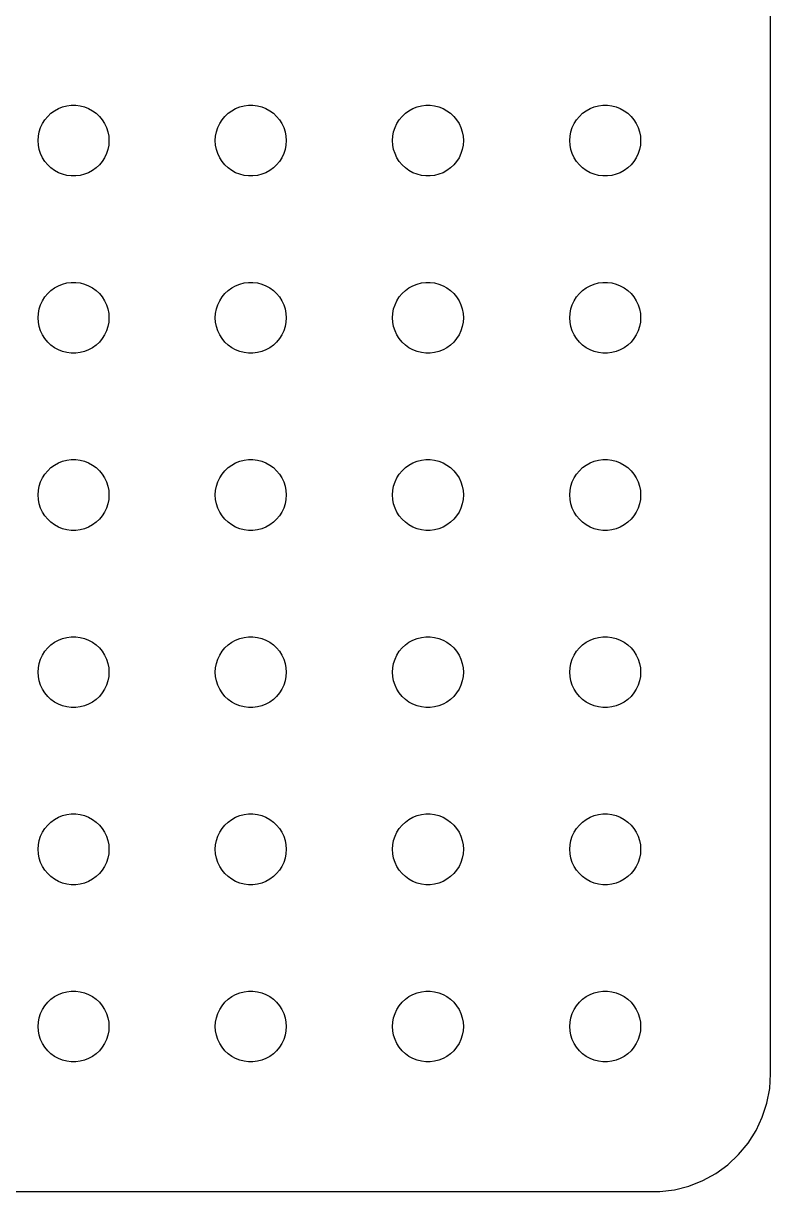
# Model space of a CAD drawing. Header units: metres. Extents: x -60 to 60, y -52 to 52.
# Drawn here: x 27.88 to 59.5, y -51.99 to -2.54 of the extents above; entities that cross this region are included whole.
import ezdxf

# ---------------------------------------------------------------- set-up
doc = ezdxf.new("R2010")
doc.units = ezdxf.units.M

msp = doc.modelspace()

# ---------------------------------------------------------------- linework, layer by layer
for p, q in [((59.5, -47), (59.5, 47)), ((28.9065, -6.47318), (29.0439, -6.34422)), ((29.0439, -6.34422), (29.1963, -6.23351)), ((29.1963, -6.23351), (29.3613, -6.14275)), ((29.3613, -6.14275), (29.5365, -6.07341)), ((29.5365, -6.07341), (29.7189, -6.02657)), ((29.7189, -6.02657), (29.9058, -6.00294)), ((29.9058, -6.00294), (30.0942, -6.00294)), ((30.0942, -6.00294), (30.2811, -6.02657)), ((30.2811, -6.02657), (30.4635, -6.07341)), ((30.4635, -6.07341), (30.6387, -6.14275)), ((30.6387, -6.14275), (30.8037, -6.23351)), ((30.8037, -6.23351), (30.9561, -6.34422)), ((30.9561, -6.34422), (31.0934, -6.47318)), ((36.4065, -6.47318), (36.5439, -6.34422)), ((36.5439, -6.34422), (36.6963, -6.23351)), ((36.6963, -6.23351), (36.8613, -6.14275)), ((36.8613, -6.14275), (37.0365, -6.07341)), ((37.0365, -6.07341), (37.2189, -6.02657)), ((37.2189, -6.02657), (37.4058, -6.00294)), ((37.4058, -6.00294), (37.5942, -6.00294)), ((37.5942, -6.00294), (37.7811, -6.02657)), ((37.7811, -6.02657), (37.9635, -6.07341)), ((37.9635, -6.07341), (38.1387, -6.14275)), ((38.1387, -6.14275), (38.3037, -6.23351)), ((38.3037, -6.23351), (38.4561, -6.34422)), ((38.4561, -6.34422), (38.5934, -6.47318)), ((43.9065, -6.47318), (44.0439, -6.34422)), ((44.0439, -6.34422), (44.1963, -6.23351)), ((44.1963, -6.23351), (44.3613, -6.14275)), ((44.3613, -6.14275), (44.5365, -6.07341)), ((44.5365, -6.07341), (44.7189, -6.02657)), ((44.7189, -6.02657), (44.9058, -6.00294)), ((44.9058, -6.00294), (45.0942, -6.00294)), ((45.0942, -6.00294), (45.2811, -6.02657)), ((45.2811, -6.02657), (45.4635, -6.07341)), ((45.4635, -6.07341), (45.6387, -6.14275)), ((45.6387, -6.14275), (45.8037, -6.23351)), ((45.8037, -6.23351), (45.9561, -6.34422)), ((45.9561, -6.34422), (46.0934, -6.47318)), ((51.4065, -6.47318), (51.5439, -6.34422)), ((51.5439, -6.34422), (51.6963, -6.23351)), ((51.6963, -6.23351), (51.8613, -6.14275)), ((51.8613, -6.14275), (52.0365, -6.07341)), ((52.0365, -6.07341), (52.2189, -6.02657)), ((52.2189, -6.02657), (52.4058, -6.00294)), ((52.4058, -6.00294), (52.5942, -6.00294)), ((52.5942, -6.00294), (52.7811, -6.02657)), ((52.7811, -6.02657), (52.9635, -6.07341)), ((52.9635, -6.07341), (53.1387, -6.14275)), ((53.1387, -6.14275), (53.3037, -6.23351)), ((53.3037, -6.23351), (53.4561, -6.34422)), ((53.4561, -6.34422), (53.5934, -6.47318)), ((28.6053, -6.9478), (28.6855, -6.77736)), ((28.6855, -6.77736), (28.7865, -6.61832)), ((28.7865, -6.61832), (28.9065, -6.47318)), ((31.0934, -6.47318), (31.2135, -6.61832)), ((31.2135, -6.61832), (31.3145, -6.77736)), ((31.3145, -6.77736), (31.3947, -6.9478)), ((36.1053, -6.9478), (36.1855, -6.77736)), ((36.1855, -6.77736), (36.2865, -6.61832)), ((36.2865, -6.61832), (36.4065, -6.47318)), ((38.5934, -6.47318), (38.7135, -6.61832)), ((38.7135, -6.61832), (38.8145, -6.77736)), ((38.8145, -6.77736), (38.8947, -6.9478)), ((43.6053, -6.9478), (43.6855, -6.77736)), ((43.6855, -6.77736), (43.7865, -6.61832)), ((43.7865, -6.61832), (43.9065, -6.47318)), ((46.0934, -6.47318), (46.2135, -6.61832)), ((46.2135, -6.61832), (46.3145, -6.77736)), ((46.3145, -6.77736), (46.3947, -6.9478)), ((51.1053, -6.9478), (51.1855, -6.77736)), ((51.1855, -6.77736), (51.2865, -6.61832)), ((51.2865, -6.61832), (51.4065, -6.47318)), ((53.5934, -6.47318), (53.7135, -6.61832)), ((53.7135, -6.61832), (53.8145, -6.77736)), ((53.8145, -6.77736), (53.8947, -6.9478)), ((28.5, -7.5), (28.5118, -7.312)), ((28.5118, -7.312), (28.5471, -7.12695)), ((28.5471, -7.12695), (28.6053, -6.9478)), ((31.3947, -6.9478), (31.4529, -7.12695)), ((31.4529, -7.12695), (31.4882, -7.312)), ((31.4882, -7.312), (31.5, -7.5)), ((36, -7.5), (36.0118, -7.312)), ((36.0118, -7.312), (36.0471, -7.12695)), ((36.0471, -7.12695), (36.1053, -6.9478)), ((38.8947, -6.9478), (38.9529, -7.12695)), ((38.9529, -7.12695), (38.9882, -7.312)), ((38.9882, -7.312), (39, -7.5)), ((43.5, -7.5), (43.5118, -7.312)), ((43.5118, -7.312), (43.5471, -7.12695)), ((43.5471, -7.12695), (43.6053, -6.9478)), ((46.3947, -6.9478), (46.4529, -7.12695)), ((46.4529, -7.12695), (46.4882, -7.312)), ((46.4882, -7.312), (46.5, -7.5)), ((51, -7.5), (51.0118, -7.312)), ((51.0118, -7.312), (51.0471, -7.12695)), ((51.0471, -7.12695), (51.1053, -6.9478)), ((53.8947, -6.9478), (53.9529, -7.12695)), ((53.9529, -7.12695), (53.9882, -7.312)), ((53.9882, -7.312), (54, -7.5)), ((28.5118, -7.68799), (28.5, -7.5)), ((28.5471, -7.87303), (28.5118, -7.68799)), ((28.6053, -8.05219), (28.5471, -7.87303)), ((31.4529, -7.87303), (31.3947, -8.05219)), ((31.4882, -7.68799), (31.4529, -7.87303)), ((31.5, -7.5), (31.4882, -7.68799)), ((36.0118, -7.68799), (36, -7.5)), ((36.0471, -7.87303), (36.0118, -7.68799)), ((36.1053, -8.05219), (36.0471, -7.87303)), ((38.9529, -7.87303), (38.8947, -8.05219)), ((38.9882, -7.68799), (38.9529, -7.87303)), ((39, -7.5), (38.9882, -7.68799)), ((43.5118, -7.68799), (43.5, -7.5)), ((43.5471, -7.87303), (43.5118, -7.68799)), ((43.6053, -8.05219), (43.5471, -7.87303)), ((46.4529, -7.87303), (46.3947, -8.05219)), ((46.4882, -7.68799), (46.4529, -7.87303)), ((46.5, -7.5), (46.4882, -7.68799)), ((51.0118, -7.68799), (51, -7.5)), ((51.0471, -7.87303), (51.0118, -7.68799)), ((51.1053, -8.05219), (51.0471, -7.87303)), ((53.9529, -7.87303), (53.8947, -8.05219)), ((53.9882, -7.68799), (53.9529, -7.87303)), ((54, -7.5), (53.9882, -7.68799)), ((28.6855, -8.22263), (28.6053, -8.05219)), ((28.7865, -8.38167), (28.6855, -8.22263)), ((28.9065, -8.52681), (28.7865, -8.38167)), ((31.2135, -8.38167), (31.0934, -8.52681)), ((31.3145, -8.22263), (31.2135, -8.38167)), ((31.3947, -8.05219), (31.3145, -8.22263)), ((36.1855, -8.22263), (36.1053, -8.05219)), ((36.2865, -8.38167), (36.1855, -8.22263)), ((36.4065, -8.52681), (36.2865, -8.38167)), ((38.7135, -8.38167), (38.5934, -8.52681)), ((38.8145, -8.22263), (38.7135, -8.38167)), ((38.8947, -8.05219), (38.8145, -8.22263)), ((43.6855, -8.22263), (43.6053, -8.05219)), ((43.7865, -8.38167), (43.6855, -8.22263)), ((43.9065, -8.52681), (43.7865, -8.38167)), ((46.2135, -8.38167), (46.0934, -8.52681)), ((46.3145, -8.22263), (46.2135, -8.38167)), ((46.3947, -8.05219), (46.3145, -8.22263)), ((51.1855, -8.22263), (51.1053, -8.05219)), ((51.2865, -8.38167), (51.1855, -8.22263)), ((51.4065, -8.52681), (51.2865, -8.38167)), ((53.7135, -8.38167), (53.5934, -8.52681)), ((53.8145, -8.22263), (53.7135, -8.38167)), ((53.8947, -8.05219), (53.8145, -8.22263)), ((29.0439, -8.65576), (28.9065, -8.52681)), ((29.1963, -8.76648), (29.0439, -8.65576)), ((29.3613, -8.85724), (29.1963, -8.76648)), ((29.5365, -8.92657), (29.3613, -8.85724)), ((30.6387, -8.85724), (30.4635, -8.92657)), ((30.8037, -8.76648), (30.6387, -8.85724)), ((30.9561, -8.65576), (30.8037, -8.76648)), ((31.0934, -8.52681), (30.9561, -8.65576)), ((36.5439, -8.65576), (36.4065, -8.52681)), ((36.6963, -8.76648), (36.5439, -8.65576)), ((36.8613, -8.85724), (36.6963, -8.76648)), ((37.0365, -8.92657), (36.8613, -8.85724)), ((38.1387, -8.85724), (37.9635, -8.92657)), ((38.3037, -8.76648), (38.1387, -8.85724)), ((38.4561, -8.65576), (38.3037, -8.76648)), ((38.5934, -8.52681), (38.4561, -8.65576)), ((44.0439, -8.65576), (43.9065, -8.52681)), ((44.1963, -8.76648), (44.0439, -8.65576)), ((44.3613, -8.85724), (44.1963, -8.76648)), ((44.5365, -8.92657), (44.3613, -8.85724)), ((45.6387, -8.85724), (45.4635, -8.92657)), ((45.8037, -8.76648), (45.6387, -8.85724)), ((45.9561, -8.65576), (45.8037, -8.76648)), ((46.0934, -8.52681), (45.9561, -8.65576)), ((51.5439, -8.65576), (51.4065, -8.52681)), ((51.6963, -8.76648), (51.5439, -8.65576)), ((51.8613, -8.85724), (51.6963, -8.76648)), ((52.0365, -8.92657), (51.8613, -8.85724)), ((53.1387, -8.85724), (52.9635, -8.92657)), ((53.3037, -8.76648), (53.1387, -8.85724)), ((53.4561, -8.65576), (53.3037, -8.76648)), ((53.5934, -8.52681), (53.4561, -8.65576)), ((29.7189, -8.97342), (29.5365, -8.92657)), ((29.9058, -8.99704), (29.7189, -8.97342)), ((30.0942, -8.99704), (29.9058, -8.99704)), ((30.2811, -8.97342), (30.0942, -8.99704)), ((30.4635, -8.92657), (30.2811, -8.97342)), ((37.2189, -8.97342), (37.0365, -8.92657)), ((37.4058, -8.99704), (37.2189, -8.97342)), ((37.5942, -8.99704), (37.4058, -8.99704)), ((37.7811, -8.97342), (37.5942, -8.99704)), ((37.9635, -8.92657), (37.7811, -8.97342)), ((44.7189, -8.97342), (44.5365, -8.92657)), ((44.9058, -8.99704), (44.7189, -8.97342)), ((45.0942, -8.99704), (44.9058, -8.99704)), ((45.2811, -8.97342), (45.0942, -8.99704)), ((45.4635, -8.92657), (45.2811, -8.97342)), ((52.2189, -8.97342), (52.0365, -8.92657)), ((52.4058, -8.99704), (52.2189, -8.97342)), ((52.5942, -8.99704), (52.4058, -8.99704)), ((52.7811, -8.97342), (52.5942, -8.99704)), ((52.9635, -8.92657), (52.7811, -8.97342)), ((28.9065, -13.9732), (29.0439, -13.8442)), ((29.0439, -13.8442), (29.1963, -13.7335)), ((29.1963, -13.7335), (29.3613, -13.6427)), ((29.3613, -13.6427), (29.5365, -13.5734)), ((29.5365, -13.5734), (29.7189, -13.5266)), ((29.7189, -13.5266), (29.9058, -13.5029)), ((29.9058, -13.5029), (30.0942, -13.5029)), ((30.0942, -13.5029), (30.2811, -13.5266)), ((30.2811, -13.5266), (30.4635, -13.5734)), ((30.4635, -13.5734), (30.6387, -13.6427)), ((30.6387, -13.6427), (30.8037, -13.7335)), ((30.8037, -13.7335), (30.9561, -13.8442)), ((30.9561, -13.8442), (31.0934, -13.9732)), ((36.4065, -13.9732), (36.5439, -13.8442)), ((36.5439, -13.8442), (36.6963, -13.7335)), ((36.6963, -13.7335), (36.8613, -13.6427)), ((36.8613, -13.6427), (37.0365, -13.5734)), ((37.0365, -13.5734), (37.2189, -13.5266)), ((37.2189, -13.5266), (37.4058, -13.5029)), ((37.4058, -13.5029), (37.5942, -13.5029)), ((37.5942, -13.5029), (37.7811, -13.5266)), ((37.7811, -13.5266), (37.9635, -13.5734)), ((37.9635, -13.5734), (38.1387, -13.6427)), ((38.1387, -13.6427), (38.3037, -13.7335)), ((38.3037, -13.7335), (38.4561, -13.8442)), ((38.4561, -13.8442), (38.5934, -13.9732)), ((43.9065, -13.9732), (44.0439, -13.8442)), ((44.0439, -13.8442), (44.1963, -13.7335)), ((44.1963, -13.7335), (44.3613, -13.6427)), ((44.3613, -13.6427), (44.5365, -13.5734)), ((44.5365, -13.5734), (44.7189, -13.5266)), ((44.7189, -13.5266), (44.9058, -13.5029)), ((44.9058, -13.5029), (45.0942, -13.5029)), ((45.0942, -13.5029), (45.2811, -13.5266)), ((45.2811, -13.5266), (45.4635, -13.5734)), ((45.4635, -13.5734), (45.6387, -13.6427)), ((45.6387, -13.6427), (45.8037, -13.7335)), ((45.8037, -13.7335), (45.9561, -13.8442)), ((45.9561, -13.8442), (46.0934, -13.9732)), ((51.4065, -13.9732), (51.5439, -13.8442)), ((51.5439, -13.8442), (51.6963, -13.7335)), ((51.6963, -13.7335), (51.8613, -13.6427)), ((51.8613, -13.6427), (52.0365, -13.5734)), ((52.0365, -13.5734), (52.2189, -13.5266)), ((52.2189, -13.5266), (52.4058, -13.5029)), ((52.4058, -13.5029), (52.5942, -13.5029)), ((52.5942, -13.5029), (52.7811, -13.5266)), ((52.7811, -13.5266), (52.9635, -13.5734)), ((52.9635, -13.5734), (53.1387, -13.6427)), ((53.1387, -13.6427), (53.3037, -13.7335)), ((53.3037, -13.7335), (53.4561, -13.8442)), ((53.4561, -13.8442), (53.5934, -13.9732)), ((28.6053, -14.4478), (28.6855, -14.2774)), ((28.6855, -14.2774), (28.7865, -14.1183)), ((28.7865, -14.1183), (28.9065, -13.9732)), ((31.0934, -13.9732), (31.2135, -14.1183)), ((31.2135, -14.1183), (31.3145, -14.2774)), ((31.3145, -14.2774), (31.3947, -14.4478)), ((36.1053, -14.4478), (36.1855, -14.2774)), ((36.1855, -14.2774), (36.2865, -14.1183)), ((36.2865, -14.1183), (36.4065, -13.9732)), ((38.5934, -13.9732), (38.7135, -14.1183)), ((38.7135, -14.1183), (38.8145, -14.2774)), ((38.8145, -14.2774), (38.8947, -14.4478)), ((43.6053, -14.4478), (43.6855, -14.2774)), ((43.6855, -14.2774), (43.7865, -14.1183)), ((43.7865, -14.1183), (43.9065, -13.9732)), ((46.0934, -13.9732), (46.2135, -14.1183)), ((46.2135, -14.1183), (46.3145, -14.2774)), ((46.3145, -14.2774), (46.3947, -14.4478)), ((51.1053, -14.4478), (51.1855, -14.2774)), ((51.1855, -14.2774), (51.2865, -14.1183)), ((51.2865, -14.1183), (51.4065, -13.9732)), ((53.5934, -13.9732), (53.7135, -14.1183)), ((53.7135, -14.1183), (53.8145, -14.2774)), ((53.8145, -14.2774), (53.8947, -14.4478)), ((28.5, -15), (28.5118, -14.812)), ((28.5118, -14.812), (28.5471, -14.627)), ((28.5471, -14.627), (28.6053, -14.4478)), ((31.3947, -14.4478), (31.4529, -14.627)), ((31.4529, -14.627), (31.4882, -14.812)), ((31.4882, -14.812), (31.5, -15)), ((36, -15), (36.0118, -14.812)), ((36.0118, -14.812), (36.0471, -14.627)), ((36.0471, -14.627), (36.1053, -14.4478)), ((38.8947, -14.4478), (38.9529, -14.627)), ((38.9529, -14.627), (38.9882, -14.812)), ((38.9882, -14.812), (39, -15)), ((43.5, -15), (43.5118, -14.812)), ((43.5118, -14.812), (43.5471, -14.627)), ((43.5471, -14.627), (43.6053, -14.4478)), ((46.3947, -14.4478), (46.4529, -14.627)), ((46.4529, -14.627), (46.4882, -14.812)), ((46.4882, -14.812), (46.5, -15)), ((51, -15), (51.0118, -14.812)), ((51.0118, -14.812), (51.0471, -14.627)), ((51.0471, -14.627), (51.1053, -14.4478)), ((53.8947, -14.4478), (53.9529, -14.627)), ((53.9529, -14.627), (53.9882, -14.812)), ((53.9882, -14.812), (54, -15)), ((28.5118, -15.188), (28.5, -15)), ((28.5471, -15.373), (28.5118, -15.188)), ((31.4882, -15.188), (31.4529, -15.373)), ((31.5, -15), (31.4882, -15.188)), ((36.0118, -15.188), (36, -15)), ((36.0471, -15.373), (36.0118, -15.188)), ((38.9882, -15.188), (38.9529, -15.373)), ((39, -15), (38.9882, -15.188)), ((43.5118, -15.188), (43.5, -15)), ((43.5471, -15.373), (43.5118, -15.188)), ((46.4882, -15.188), (46.4529, -15.373)), ((46.5, -15), (46.4882, -15.188)), ((51.0118, -15.188), (51, -15)), ((51.0471, -15.373), (51.0118, -15.188)), ((53.9882, -15.188), (53.9529, -15.373)), ((54, -15), (53.9882, -15.188)), ((28.6053, -15.5522), (28.5471, -15.373)), ((28.6855, -15.7226), (28.6053, -15.5522)), ((28.7865, -15.8817), (28.6855, -15.7226)), ((31.3145, -15.7226), (31.2135, -15.8817)), ((31.3947, -15.5522), (31.3145, -15.7226)), ((31.4529, -15.373), (31.3947, -15.5522)), ((36.1053, -15.5522), (36.0471, -15.373)), ((36.1855, -15.7226), (36.1053, -15.5522)), ((36.2865, -15.8817), (36.1855, -15.7226)), ((38.8145, -15.7226), (38.7135, -15.8817)), ((38.8947, -15.5522), (38.8145, -15.7226)), ((38.9529, -15.373), (38.8947, -15.5522)), ((43.6053, -15.5522), (43.5471, -15.373)), ((43.6855, -15.7226), (43.6053, -15.5522)), ((43.7865, -15.8817), (43.6855, -15.7226)), ((46.3145, -15.7226), (46.2135, -15.8817)), ((46.3947, -15.5522), (46.3145, -15.7226)), ((46.4529, -15.373), (46.3947, -15.5522)), ((51.1053, -15.5522), (51.0471, -15.373)), ((51.1855, -15.7226), (51.1053, -15.5522)), ((51.2865, -15.8817), (51.1855, -15.7226)), ((53.8145, -15.7226), (53.7135, -15.8817)), ((53.8947, -15.5522), (53.8145, -15.7226)), ((53.9529, -15.373), (53.8947, -15.5522)), ((28.9065, -16.0268), (28.7865, -15.8817)), ((29.0439, -16.1558), (28.9065, -16.0268)), ((29.1963, -16.2665), (29.0439, -16.1558)), ((29.3613, -16.3572), (29.1963, -16.2665)), ((30.8037, -16.2665), (30.6387, -16.3572)), ((30.9561, -16.1558), (30.8037, -16.2665)), ((31.0934, -16.0268), (30.9561, -16.1558)), ((31.2135, -15.8817), (31.0934, -16.0268)), ((36.4065, -16.0268), (36.2865, -15.8817)), ((36.5439, -16.1558), (36.4065, -16.0268)), ((36.6963, -16.2665), (36.5439, -16.1558)), ((36.8613, -16.3572), (36.6963, -16.2665)), ((38.3037, -16.2665), (38.1387, -16.3572)), ((38.4561, -16.1558), (38.3037, -16.2665)), ((38.5934, -16.0268), (38.4561, -16.1558)), ((38.7135, -15.8817), (38.5934, -16.0268)), ((43.9065, -16.0268), (43.7865, -15.8817)), ((44.0439, -16.1558), (43.9065, -16.0268)), ((44.1963, -16.2665), (44.0439, -16.1558)), ((44.3613, -16.3572), (44.1963, -16.2665)), ((45.8037, -16.2665), (45.6387, -16.3572)), ((45.9561, -16.1558), (45.8037, -16.2665)), ((46.0934, -16.0268), (45.9561, -16.1558)), ((46.2135, -15.8817), (46.0934, -16.0268)), ((51.4065, -16.0268), (51.2865, -15.8817)), ((51.5439, -16.1558), (51.4065, -16.0268)), ((51.6963, -16.2665), (51.5439, -16.1558)), ((51.8613, -16.3572), (51.6963, -16.2665)), ((53.3037, -16.2665), (53.1387, -16.3572)), ((53.4561, -16.1558), (53.3037, -16.2665)), ((53.5934, -16.0268), (53.4561, -16.1558)), ((53.7135, -15.8817), (53.5934, -16.0268)), ((29.5365, -16.4266), (29.3613, -16.3572)), ((29.7189, -16.4734), (29.5365, -16.4266)), ((29.9058, -16.497), (29.7189, -16.4734)), ((30.0942, -16.497), (29.9058, -16.497)), ((30.2811, -16.4734), (30.0942, -16.497)), ((30.4635, -16.4266), (30.2811, -16.4734)), ((30.6387, -16.3572), (30.4635, -16.4266)), ((37.0365, -16.4266), (36.8613, -16.3572)), ((37.2189, -16.4734), (37.0365, -16.4266)), ((37.4058, -16.497), (37.2189, -16.4734)), ((37.5942, -16.497), (37.4058, -16.497)), ((37.7811, -16.4734), (37.5942, -16.497)), ((37.9635, -16.4266), (37.7811, -16.4734)), ((38.1387, -16.3572), (37.9635, -16.4266)), ((44.5365, -16.4266), (44.3613, -16.3572)), ((44.7189, -16.4734), (44.5365, -16.4266)), ((44.9058, -16.497), (44.7189, -16.4734)), ((45.0942, -16.497), (44.9058, -16.497)), ((45.2811, -16.4734), (45.0942, -16.497)), ((45.4635, -16.4266), (45.2811, -16.4734)), ((45.6387, -16.3572), (45.4635, -16.4266)), ((52.0365, -16.4266), (51.8613, -16.3572)), ((52.2189, -16.4734), (52.0365, -16.4266)), ((52.4058, -16.497), (52.2189, -16.4734)), ((52.5942, -16.497), (52.4058, -16.497)), ((52.7811, -16.4734), (52.5942, -16.497)), ((52.9635, -16.4266), (52.7811, -16.4734)), ((53.1387, -16.3572), (52.9635, -16.4266)), ((29.0439, -21.3442), (29.1963, -21.2335)), ((29.1963, -21.2335), (29.3613, -21.1427)), ((29.3613, -21.1427), (29.5365, -21.0734)), ((29.5365, -21.0734), (29.7189, -21.0266)), ((29.7189, -21.0266), (29.9058, -21.003)), ((29.9058, -21.003), (30.0942, -21.003)), ((30.0942, -21.003), (30.2811, -21.0266)), ((30.2811, -21.0266), (30.4635, -21.0734)), ((30.4635, -21.0734), (30.6387, -21.1427)), ((30.6387, -21.1427), (30.8037, -21.2335)), ((30.8037, -21.2335), (30.9561, -21.3442)), ((36.5439, -21.3442), (36.6963, -21.2335)), ((36.6963, -21.2335), (36.8613, -21.1427)), ((36.8613, -21.1427), (37.0365, -21.0734)), ((37.0365, -21.0734), (37.2189, -21.0266)), ((37.2189, -21.0266), (37.4058, -21.003)), ((37.4058, -21.003), (37.5942, -21.003)), ((37.5942, -21.003), (37.7811, -21.0266)), ((37.7811, -21.0266), (37.9635, -21.0734)), ((37.9635, -21.0734), (38.1387, -21.1427)), ((38.1387, -21.1427), (38.3037, -21.2335)), ((38.3037, -21.2335), (38.4561, -21.3442)), ((44.0439, -21.3442), (44.1963, -21.2335)), ((44.1963, -21.2335), (44.3613, -21.1427)), ((44.3613, -21.1427), (44.5365, -21.0734)), ((44.5365, -21.0734), (44.7189, -21.0266)), ((44.7189, -21.0266), (44.9058, -21.003)), ((44.9058, -21.003), (45.0942, -21.003)), ((45.0942, -21.003), (45.2811, -21.0266)), ((45.2811, -21.0266), (45.4635, -21.0734)), ((45.4635, -21.0734), (45.6387, -21.1427)), ((45.6387, -21.1427), (45.8037, -21.2335)), ((45.8037, -21.2335), (45.9561, -21.3442)), ((51.5439, -21.3442), (51.6963, -21.2335)), ((51.6963, -21.2335), (51.8613, -21.1427)), ((51.8613, -21.1427), (52.0365, -21.0734)), ((52.0365, -21.0734), (52.2189, -21.0266)), ((52.2189, -21.0266), (52.4058, -21.003)), ((52.4058, -21.003), (52.5942, -21.003)), ((52.5942, -21.003), (52.7811, -21.0266)), ((52.7811, -21.0266), (52.9635, -21.0734)), ((52.9635, -21.0734), (53.1387, -21.1427)), ((53.1387, -21.1427), (53.3037, -21.2335)), ((53.3037, -21.2335), (53.4561, -21.3442)), ((28.6855, -21.7774), (28.7865, -21.6183)), ((28.7865, -21.6183), (28.9065, -21.4732)), ((28.9065, -21.4732), (29.0439, -21.3442)), ((30.9561, -21.3442), (31.0934, -21.4732)), ((31.0934, -21.4732), (31.2135, -21.6183)), ((31.2135, -21.6183), (31.3145, -21.7774)), ((36.1855, -21.7774), (36.2865, -21.6183)), ((36.2865, -21.6183), (36.4065, -21.4732)), ((36.4065, -21.4732), (36.5439, -21.3442)), ((38.4561, -21.3442), (38.5934, -21.4732)), ((38.5934, -21.4732), (38.7135, -21.6183)), ((38.7135, -21.6183), (38.8145, -21.7774)), ((43.6855, -21.7774), (43.7865, -21.6183)), ((43.7865, -21.6183), (43.9065, -21.4732)), ((43.9065, -21.4732), (44.0439, -21.3442)), ((45.9561, -21.3442), (46.0934, -21.4732)), ((46.0934, -21.4732), (46.2135, -21.6183)), ((46.2135, -21.6183), (46.3145, -21.7774)), ((51.1855, -21.7774), (51.2865, -21.6183)), ((51.2865, -21.6183), (51.4065, -21.4732)), ((51.4065, -21.4732), (51.5439, -21.3442)), ((53.4561, -21.3442), (53.5934, -21.4732)), ((53.5934, -21.4732), (53.7135, -21.6183)), ((53.7135, -21.6183), (53.8145, -21.7774)), ((28.5118, -22.312), (28.5471, -22.127)), ((28.5471, -22.127), (28.6053, -21.9478)), ((28.6053, -21.9478), (28.6855, -21.7774)), ((31.3145, -21.7774), (31.3947, -21.9478)), ((31.3947, -21.9478), (31.4529, -22.127)), ((31.4529, -22.127), (31.4882, -22.312)), ((36.0118, -22.312), (36.0471, -22.127)), ((36.0471, -22.127), (36.1053, -21.9478)), ((36.1053, -21.9478), (36.1855, -21.7774)), ((38.8145, -21.7774), (38.8947, -21.9478)), ((38.8947, -21.9478), (38.9529, -22.127)), ((38.9529, -22.127), (38.9882, -22.312)), ((43.5118, -22.312), (43.5471, -22.127)), ((43.5471, -22.127), (43.6053, -21.9478)), ((43.6053, -21.9478), (43.6855, -21.7774)), ((46.3145, -21.7774), (46.3947, -21.9478)), ((46.3947, -21.9478), (46.4529, -22.127)), ((46.4529, -22.127), (46.4882, -22.312)), ((51.0118, -22.312), (51.0471, -22.127)), ((51.0471, -22.127), (51.1053, -21.9478)), ((51.1053, -21.9478), (51.1855, -21.7774)), ((53.8145, -21.7774), (53.8947, -21.9478)), ((53.8947, -21.9478), (53.9529, -22.127)), ((53.9529, -22.127), (53.9882, -22.312)), ((28.5, -22.5), (28.5118, -22.312)), ((28.5118, -22.688), (28.5, -22.5)), ((28.5471, -22.873), (28.5118, -22.688)), ((31.4882, -22.688), (31.4529, -22.873)), ((31.4882, -22.312), (31.5, -22.5)), ((31.5, -22.5), (31.4882, -22.688)), ((36, -22.5), (36.0118, -22.312)), ((36.0118, -22.688), (36, -22.5)), ((36.0471, -22.873), (36.0118, -22.688)), ((38.9882, -22.688), (38.9529, -22.873)), ((38.9882, -22.312), (39, -22.5)), ((39, -22.5), (38.9882, -22.688)), ((43.5, -22.5), (43.5118, -22.312)), ((43.5118, -22.688), (43.5, -22.5)), ((43.5471, -22.873), (43.5118, -22.688)), ((46.4882, -22.688), (46.4529, -22.873)), ((46.4882, -22.312), (46.5, -22.5)), ((46.5, -22.5), (46.4882, -22.688)), ((51, -22.5), (51.0118, -22.312)), ((51.0118, -22.688), (51, -22.5)), ((51.0471, -22.873), (51.0118, -22.688)), ((53.9882, -22.688), (53.9529, -22.873)), ((53.9882, -22.312), (54, -22.5)), ((54, -22.5), (53.9882, -22.688)), ((28.6053, -23.0522), (28.5471, -22.873)), ((28.6855, -23.2226), (28.6053, -23.0522)), ((28.7865, -23.3817), (28.6855, -23.2226)), ((31.3145, -23.2226), (31.2135, -23.3817)), ((31.3947, -23.0522), (31.3145, -23.2226)), ((31.4529, -22.873), (31.3947, -23.0522)), ((36.1053, -23.0522), (36.0471, -22.873)), ((36.1855, -23.2226), (36.1053, -23.0522)), ((36.2865, -23.3817), (36.1855, -23.2226)), ((38.8145, -23.2226), (38.7135, -23.3817)), ((38.8947, -23.0522), (38.8145, -23.2226)), ((38.9529, -22.873), (38.8947, -23.0522)), ((43.6053, -23.0522), (43.5471, -22.873)), ((43.6855, -23.2226), (43.6053, -23.0522)), ((43.7865, -23.3817), (43.6855, -23.2226)), ((46.3145, -23.2226), (46.2135, -23.3817)), ((46.3947, -23.0522), (46.3145, -23.2226)), ((46.4529, -22.873), (46.3947, -23.0522)), ((51.1053, -23.0522), (51.0471, -22.873)), ((51.1855, -23.2226), (51.1053, -23.0522)), ((51.2865, -23.3817), (51.1855, -23.2226)), ((53.8145, -23.2226), (53.7135, -23.3817)), ((53.8947, -23.0522), (53.8145, -23.2226)), ((53.9529, -22.873), (53.8947, -23.0522)), ((28.9065, -23.5268), (28.7865, -23.3817)), ((29.0439, -23.6558), (28.9065, -23.5268)), ((29.1963, -23.7665), (29.0439, -23.6558)), ((30.9561, -23.6558), (30.8037, -23.7665)), ((31.0934, -23.5268), (30.9561, -23.6558)), ((31.2135, -23.3817), (31.0934, -23.5268)), ((36.4065, -23.5268), (36.2865, -23.3817)), ((36.5439, -23.6558), (36.4065, -23.5268)), ((36.6963, -23.7665), (36.5439, -23.6558)), ((38.4561, -23.6558), (38.3037, -23.7665)), ((38.5934, -23.5268), (38.4561, -23.6558)), ((38.7135, -23.3817), (38.5934, -23.5268)), ((43.9065, -23.5268), (43.7865, -23.3817)), ((44.0439, -23.6558), (43.9065, -23.5268)), ((44.1963, -23.7665), (44.0439, -23.6558)), ((45.9561, -23.6558), (45.8037, -23.7665)), ((46.0934, -23.5268), (45.9561, -23.6558)), ((46.2135, -23.3817), (46.0934, -23.5268)), ((51.4065, -23.5268), (51.2865, -23.3817)), ((51.5439, -23.6558), (51.4065, -23.5268)), ((51.6963, -23.7665), (51.5439, -23.6558)), ((53.4561, -23.6558), (53.3037, -23.7665)), ((53.5934, -23.5268), (53.4561, -23.6558)), ((53.7135, -23.3817), (53.5934, -23.5268)), ((29.3613, -23.8572), (29.1963, -23.7665)), ((29.5365, -23.9266), (29.3613, -23.8572)), ((29.7189, -23.9734), (29.5365, -23.9266)), ((29.9058, -23.997), (29.7189, -23.9734)), ((30.0942, -23.997), (29.9058, -23.997)), ((30.2811, -23.9734), (30.0942, -23.997)), ((30.4635, -23.9266), (30.2811, -23.9734)), ((30.6387, -23.8572), (30.4635, -23.9266)), ((30.8037, -23.7665), (30.6387, -23.8572)), ((36.8613, -23.8572), (36.6963, -23.7665)), ((37.0365, -23.9266), (36.8613, -23.8572)), ((37.2189, -23.9734), (37.0365, -23.9266)), ((37.4058, -23.997), (37.2189, -23.9734)), ((37.5942, -23.997), (37.4058, -23.997)), ((37.7811, -23.9734), (37.5942, -23.997)), ((37.9635, -23.9266), (37.7811, -23.9734)), ((38.1387, -23.8572), (37.9635, -23.9266)), ((38.3037, -23.7665), (38.1387, -23.8572)), ((44.3613, -23.8572), (44.1963, -23.7665)), ((44.5365, -23.9266), (44.3613, -23.8572)), ((44.7189, -23.9734), (44.5365, -23.9266)), ((44.9058, -23.997), (44.7189, -23.9734)), ((45.0942, -23.997), (44.9058, -23.997)), ((45.2811, -23.9734), (45.0942, -23.997)), ((45.4635, -23.9266), (45.2811, -23.9734)), ((45.6387, -23.8572), (45.4635, -23.9266)), ((45.8037, -23.7665), (45.6387, -23.8572)), ((51.8613, -23.8572), (51.6963, -23.7665)), ((52.0365, -23.9266), (51.8613, -23.8572)), ((52.2189, -23.9734), (52.0365, -23.9266)), ((52.4058, -23.997), (52.2189, -23.9734)), ((52.5942, -23.997), (52.4058, -23.997)), ((52.7811, -23.9734), (52.5942, -23.997)), ((52.9635, -23.9266), (52.7811, -23.9734)), ((53.1387, -23.8572), (52.9635, -23.9266)), ((53.3037, -23.7665), (53.1387, -23.8572)), ((29.1963, -28.7335), (29.3613, -28.6427)), ((29.3613, -28.6427), (29.5365, -28.5734)), ((29.5365, -28.5734), (29.7189, -28.5266)), ((29.7189, -28.5266), (29.9058, -28.503)), ((29.9058, -28.503), (30.0942, -28.503)), ((30.0942, -28.503), (30.2811, -28.5266)), ((30.2811, -28.5266), (30.4635, -28.5734)), ((30.4635, -28.5734), (30.6387, -28.6427)), ((30.6387, -28.6427), (30.8037, -28.7335)), ((36.6963, -28.7335), (36.8613, -28.6427)), ((36.8613, -28.6427), (37.0365, -28.5734)), ((37.0365, -28.5734), (37.2189, -28.5266)), ((37.2189, -28.5266), (37.4058, -28.503)), ((37.4058, -28.503), (37.5942, -28.503)), ((37.5942, -28.503), (37.7811, -28.5266)), ((37.7811, -28.5266), (37.9635, -28.5734)), ((37.9635, -28.5734), (38.1387, -28.6427)), ((38.1387, -28.6427), (38.3037, -28.7335)), ((44.1963, -28.7335), (44.3613, -28.6427)), ((44.3613, -28.6427), (44.5365, -28.5734)), ((44.5365, -28.5734), (44.7189, -28.5266)), ((44.7189, -28.5266), (44.9058, -28.503)), ((44.9058, -28.503), (45.0942, -28.503)), ((45.0942, -28.503), (45.2811, -28.5266)), ((45.2811, -28.5266), (45.4635, -28.5734)), ((45.4635, -28.5734), (45.6387, -28.6427)), ((45.6387, -28.6427), (45.8037, -28.7335)), ((51.6963, -28.7335), (51.8613, -28.6427)), ((51.8613, -28.6427), (52.0365, -28.5734)), ((52.0365, -28.5734), (52.2189, -28.5266)), ((52.2189, -28.5266), (52.4058, -28.503)), ((52.4058, -28.503), (52.5942, -28.503)), ((52.5942, -28.503), (52.7811, -28.5266)), ((52.7811, -28.5266), (52.9635, -28.5734)), ((52.9635, -28.5734), (53.1387, -28.6427)), ((53.1387, -28.6427), (53.3037, -28.7335)), ((28.6855, -29.2774), (28.7865, -29.1183)), ((28.7865, -29.1183), (28.9065, -28.9732)), ((28.9065, -28.9732), (29.0439, -28.8442)), ((29.0439, -28.8442), (29.1963, -28.7335)), ((30.8037, -28.7335), (30.9561, -28.8442)), ((30.9561, -28.8442), (31.0934, -28.9732)), ((31.0934, -28.9732), (31.2135, -29.1183)), ((31.2135, -29.1183), (31.3145, -29.2774)), ((36.1855, -29.2774), (36.2865, -29.1183)), ((36.2865, -29.1183), (36.4065, -28.9732)), ((36.4065, -28.9732), (36.5439, -28.8442)), ((36.5439, -28.8442), (36.6963, -28.7335)), ((38.3037, -28.7335), (38.4561, -28.8442)), ((38.4561, -28.8442), (38.5934, -28.9732)), ((38.5934, -28.9732), (38.7135, -29.1183)), ((38.7135, -29.1183), (38.8145, -29.2774)), ((43.6855, -29.2774), (43.7865, -29.1183)), ((43.7865, -29.1183), (43.9065, -28.9732)), ((43.9065, -28.9732), (44.0439, -28.8442)), ((44.0439, -28.8442), (44.1963, -28.7335)), ((45.8037, -28.7335), (45.9561, -28.8442)), ((45.9561, -28.8442), (46.0934, -28.9732)), ((46.0934, -28.9732), (46.2135, -29.1183)), ((46.2135, -29.1183), (46.3145, -29.2774)), ((51.1855, -29.2774), (51.2865, -29.1183)), ((51.2865, -29.1183), (51.4065, -28.9732)), ((51.4065, -28.9732), (51.5439, -28.8442)), ((51.5439, -28.8442), (51.6963, -28.7335)), ((53.3037, -28.7335), (53.4561, -28.8442)), ((53.4561, -28.8442), (53.5934, -28.9732)), ((53.5934, -28.9732), (53.7135, -29.1183)), ((53.7135, -29.1183), (53.8145, -29.2774)), ((28.5118, -29.812), (28.5471, -29.627)), ((28.5471, -29.627), (28.6053, -29.4478)), ((28.6053, -29.4478), (28.6855, -29.2774)), ((31.3145, -29.2774), (31.3947, -29.4478)), ((31.3947, -29.4478), (31.4529, -29.627)), ((31.4529, -29.627), (31.4882, -29.812)), ((36.0118, -29.812), (36.0471, -29.627)), ((36.0471, -29.627), (36.1053, -29.4478)), ((36.1053, -29.4478), (36.1855, -29.2774)), ((38.8145, -29.2774), (38.8947, -29.4478)), ((38.8947, -29.4478), (38.9529, -29.627)), ((38.9529, -29.627), (38.9882, -29.812)), ((43.5118, -29.812), (43.5471, -29.627)), ((43.5471, -29.627), (43.6053, -29.4478)), ((43.6053, -29.4478), (43.6855, -29.2774)), ((46.3145, -29.2774), (46.3947, -29.4478)), ((46.3947, -29.4478), (46.4529, -29.627)), ((46.4529, -29.627), (46.4882, -29.812)), ((51.0118, -29.812), (51.0471, -29.627)), ((51.0471, -29.627), (51.1053, -29.4478)), ((51.1053, -29.4478), (51.1855, -29.2774)), ((53.8145, -29.2774), (53.8947, -29.4478)), ((53.8947, -29.4478), (53.9529, -29.627)), ((53.9529, -29.627), (53.9882, -29.812)), ((28.5, -30), (28.5118, -29.812)), ((28.5118, -30.188), (28.5, -30)), ((31.4882, -29.812), (31.5, -30)), ((31.5, -30), (31.4882, -30.188)), ((36, -30), (36.0118, -29.812)), ((36.0118, -30.188), (36, -30)), ((38.9882, -29.812), (39, -30)), ((39, -30), (38.9882, -30.188)), ((43.5, -30), (43.5118, -29.812)), ((43.5118, -30.188), (43.5, -30)), ((46.4882, -29.812), (46.5, -30)), ((46.5, -30), (46.4882, -30.188)), ((51, -30), (51.0118, -29.812)), ((51.0118, -30.188), (51, -30)), ((53.9882, -29.812), (54, -30)), ((54, -30), (53.9882, -30.188)), ((28.5471, -30.373), (28.5118, -30.188)), ((28.6053, -30.5522), (28.5471, -30.373)), ((28.6855, -30.7226), (28.6053, -30.5522)), ((31.3947, -30.5522), (31.3145, -30.7226)), ((31.4529, -30.373), (31.3947, -30.5522)), ((31.4882, -30.188), (31.4529, -30.373)), ((36.0471, -30.373), (36.0118, -30.188)), ((36.1053, -30.5522), (36.0471, -30.373)), ((36.1855, -30.7226), (36.1053, -30.5522)), ((38.8947, -30.5522), (38.8145, -30.7226)), ((38.9529, -30.373), (38.8947, -30.5522)), ((38.9882, -30.188), (38.9529, -30.373)), ((43.5471, -30.373), (43.5118, -30.188)), ((43.6053, -30.5522), (43.5471, -30.373)), ((43.6855, -30.7226), (43.6053, -30.5522)), ((46.3947, -30.5522), (46.3145, -30.7226)), ((46.4529, -30.373), (46.3947, -30.5522)), ((46.4882, -30.188), (46.4529, -30.373)), ((51.0471, -30.373), (51.0118, -30.188)), ((51.1053, -30.5522), (51.0471, -30.373)), ((51.1855, -30.7226), (51.1053, -30.5522)), ((53.8947, -30.5522), (53.8145, -30.7226)), ((53.9529, -30.373), (53.8947, -30.5522)), ((53.9882, -30.188), (53.9529, -30.373)), ((28.7865, -30.8817), (28.6855, -30.7226)), ((28.9065, -31.0268), (28.7865, -30.8817)), ((29.0439, -31.1558), (28.9065, -31.0268)), ((31.0934, -31.0268), (30.9561, -31.1558)), ((31.2135, -30.8817), (31.0934, -31.0268)), ((31.3145, -30.7226), (31.2135, -30.8817)), ((36.2865, -30.8817), (36.1855, -30.7226)), ((36.4065, -31.0268), (36.2865, -30.8817)), ((36.5439, -31.1558), (36.4065, -31.0268)), ((38.5934, -31.0268), (38.4561, -31.1558)), ((38.7135, -30.8817), (38.5934, -31.0268)), ((38.8145, -30.7226), (38.7135, -30.8817)), ((43.7865, -30.8817), (43.6855, -30.7226)), ((43.9065, -31.0268), (43.7865, -30.8817)), ((44.0439, -31.1558), (43.9065, -31.0268)), ((46.0934, -31.0268), (45.9561, -31.1558)), ((46.2135, -30.8817), (46.0934, -31.0268)), ((46.3145, -30.7226), (46.2135, -30.8817)), ((51.2865, -30.8817), (51.1855, -30.7226)), ((51.4065, -31.0268), (51.2865, -30.8817)), ((51.5439, -31.1558), (51.4065, -31.0268)), ((53.5934, -31.0268), (53.4561, -31.1558)), ((53.7135, -30.8817), (53.5934, -31.0268)), ((53.8145, -30.7226), (53.7135, -30.8817)), ((29.1963, -31.2665), (29.0439, -31.1558)), ((29.3613, -31.3572), (29.1963, -31.2665)), ((29.5365, -31.4266), (29.3613, -31.3572)), ((29.7189, -31.4734), (29.5365, -31.4266)), ((29.9058, -31.497), (29.7189, -31.4734)), ((30.0942, -31.497), (29.9058, -31.497)), ((30.2811, -31.4734), (30.0942, -31.497)), ((30.4635, -31.4266), (30.2811, -31.4734)), ((30.6387, -31.3572), (30.4635, -31.4266)), ((30.8037, -31.2665), (30.6387, -31.3572)), ((30.9561, -31.1558), (30.8037, -31.2665)), ((36.6963, -31.2665), (36.5439, -31.1558)), ((36.8613, -31.3572), (36.6963, -31.2665)), ((37.0365, -31.4266), (36.8613, -31.3572)), ((37.2189, -31.4734), (37.0365, -31.4266)), ((37.4058, -31.497), (37.2189, -31.4734)), ((37.5942, -31.497), (37.4058, -31.497)), ((37.7811, -31.4734), (37.5942, -31.497)), ((37.9635, -31.4266), (37.7811, -31.4734)), ((38.1387, -31.3572), (37.9635, -31.4266)), ((38.3037, -31.2665), (38.1387, -31.3572)), ((38.4561, -31.1558), (38.3037, -31.2665)), ((44.1963, -31.2665), (44.0439, -31.1558)), ((44.3613, -31.3572), (44.1963, -31.2665)), ((44.5365, -31.4266), (44.3613, -31.3572)), ((44.7189, -31.4734), (44.5365, -31.4266)), ((44.9058, -31.497), (44.7189, -31.4734)), ((45.0942, -31.497), (44.9058, -31.497)), ((45.2811, -31.4734), (45.0942, -31.497)), ((45.4635, -31.4266), (45.2811, -31.4734)), ((45.6387, -31.3572), (45.4635, -31.4266)), ((45.8037, -31.2665), (45.6387, -31.3572)), ((45.9561, -31.1558), (45.8037, -31.2665)), ((51.6963, -31.2665), (51.5439, -31.1558)), ((51.8613, -31.3572), (51.6963, -31.2665)), ((52.0365, -31.4266), (51.8613, -31.3572)), ((52.2189, -31.4734), (52.0365, -31.4266)), ((52.4058, -31.497), (52.2189, -31.4734)), ((52.5942, -31.497), (52.4058, -31.497)), ((52.7811, -31.4734), (52.5942, -31.497)), ((52.9635, -31.4266), (52.7811, -31.4734)), ((53.1387, -31.3572), (52.9635, -31.4266)), ((53.3037, -31.2665), (53.1387, -31.3572)), ((53.4561, -31.1558), (53.3037, -31.2665)), ((29.3613, -36.1428), (29.5365, -36.0734)), ((29.5365, -36.0734), (29.7189, -36.0266)), ((29.7189, -36.0266), (29.9058, -36.003)), ((29.9058, -36.003), (30.0942, -36.003)), ((30.0942, -36.003), (30.2811, -36.0266)), ((30.2811, -36.0266), (30.4635, -36.0734)), ((30.4635, -36.0734), (30.6387, -36.1428)), ((36.8613, -36.1428), (37.0365, -36.0734)), ((37.0365, -36.0734), (37.2189, -36.0266)), ((37.2189, -36.0266), (37.4058, -36.003)), ((37.4058, -36.003), (37.5942, -36.003)), ((37.5942, -36.003), (37.7811, -36.0266)), ((37.7811, -36.0266), (37.9635, -36.0734)), ((37.9635, -36.0734), (38.1387, -36.1428)), ((44.3613, -36.1428), (44.5365, -36.0734)), ((44.5365, -36.0734), (44.7189, -36.0266)), ((44.7189, -36.0266), (44.9058, -36.003)), ((44.9058, -36.003), (45.0942, -36.003)), ((45.0942, -36.003), (45.2811, -36.0266)), ((45.2811, -36.0266), (45.4635, -36.0734)), ((45.4635, -36.0734), (45.6387, -36.1428)), ((51.8613, -36.1428), (52.0365, -36.0734)), ((52.0365, -36.0734), (52.2189, -36.0266)), ((52.2189, -36.0266), (52.4058, -36.003)), ((52.4058, -36.003), (52.5942, -36.003)), ((52.5942, -36.003), (52.7811, -36.0266)), ((52.7811, -36.0266), (52.9635, -36.0734)), ((52.9635, -36.0734), (53.1387, -36.1428)), ((28.7865, -36.6183), (28.9065, -36.4732)), ((28.9065, -36.4732), (29.0439, -36.3442)), ((29.0439, -36.3442), (29.1963, -36.2335)), ((29.1963, -36.2335), (29.3613, -36.1428)), ((30.6387, -36.1428), (30.8037, -36.2335)), ((30.8037, -36.2335), (30.9561, -36.3442)), ((30.9561, -36.3442), (31.0934, -36.4732)), ((31.0934, -36.4732), (31.2135, -36.6183)), ((36.2865, -36.6183), (36.4065, -36.4732)), ((36.4065, -36.4732), (36.5439, -36.3442)), ((36.5439, -36.3442), (36.6963, -36.2335)), ((36.6963, -36.2335), (36.8613, -36.1428)), ((38.1387, -36.1428), (38.3037, -36.2335)), ((38.3037, -36.2335), (38.4561, -36.3442)), ((38.4561, -36.3442), (38.5934, -36.4732)), ((38.5934, -36.4732), (38.7135, -36.6183)), ((43.7865, -36.6183), (43.9065, -36.4732)), ((43.9065, -36.4732), (44.0439, -36.3442)), ((44.0439, -36.3442), (44.1963, -36.2335)), ((44.1963, -36.2335), (44.3613, -36.1428)), ((45.6387, -36.1428), (45.8037, -36.2335)), ((45.8037, -36.2335), (45.9561, -36.3442)), ((45.9561, -36.3442), (46.0934, -36.4732)), ((46.0934, -36.4732), (46.2135, -36.6183)), ((51.2865, -36.6183), (51.4065, -36.4732)), ((51.4065, -36.4732), (51.5439, -36.3442)), ((51.5439, -36.3442), (51.6963, -36.2335)), ((51.6963, -36.2335), (51.8613, -36.1428)), ((53.1387, -36.1428), (53.3037, -36.2335)), ((53.3037, -36.2335), (53.4561, -36.3442)), ((53.4561, -36.3442), (53.5934, -36.4732)), ((53.5934, -36.4732), (53.7135, -36.6183)), ((28.5471, -37.127), (28.6053, -36.9478)), ((28.6053, -36.9478), (28.6855, -36.7774)), ((28.6855, -36.7774), (28.7865, -36.6183)), ((31.2135, -36.6183), (31.3145, -36.7774)), ((31.3145, -36.7774), (31.3947, -36.9478)), ((31.3947, -36.9478), (31.4529, -37.127)), ((36.0471, -37.127), (36.1053, -36.9478)), ((36.1053, -36.9478), (36.1855, -36.7774)), ((36.1855, -36.7774), (36.2865, -36.6183)), ((38.7135, -36.6183), (38.8145, -36.7774)), ((38.8145, -36.7774), (38.8947, -36.9478)), ((38.8947, -36.9478), (38.9529, -37.127)), ((43.5471, -37.127), (43.6053, -36.9478)), ((43.6053, -36.9478), (43.6855, -36.7774)), ((43.6855, -36.7774), (43.7865, -36.6183)), ((46.2135, -36.6183), (46.3145, -36.7774)), ((46.3145, -36.7774), (46.3947, -36.9478)), ((46.3947, -36.9478), (46.4529, -37.127)), ((51.0471, -37.127), (51.1053, -36.9478)), ((51.1053, -36.9478), (51.1855, -36.7774)), ((51.1855, -36.7774), (51.2865, -36.6183)), ((53.7135, -36.6183), (53.8145, -36.7774)), ((53.8145, -36.7774), (53.8947, -36.9478)), ((53.8947, -36.9478), (53.9529, -37.127)), ((28.5, -37.5), (28.5118, -37.312)), ((28.5118, -37.688), (28.5, -37.5)), ((28.5118, -37.312), (28.5471, -37.127)), ((31.4529, -37.127), (31.4882, -37.312)), ((31.4882, -37.312), (31.5, -37.5)), ((31.5, -37.5), (31.4882, -37.688)), ((36, -37.5), (36.0118, -37.312)), ((36.0118, -37.688), (36, -37.5)), ((36.0118, -37.312), (36.0471, -37.127)), ((38.9529, -37.127), (38.9882, -37.312)), ((38.9882, -37.312), (39, -37.5)), ((39, -37.5), (38.9882, -37.688)), ((43.5, -37.5), (43.5118, -37.312)), ((43.5118, -37.688), (43.5, -37.5)), ((43.5118, -37.312), (43.5471, -37.127)), ((46.4529, -37.127), (46.4882, -37.312)), ((46.4882, -37.312), (46.5, -37.5)), ((46.5, -37.5), (46.4882, -37.688)), ((51, -37.5), (51.0118, -37.312)), ((51.0118, -37.688), (51, -37.5)), ((51.0118, -37.312), (51.0471, -37.127)), ((53.9529, -37.127), (53.9882, -37.312)), ((53.9882, -37.312), (54, -37.5)), ((54, -37.5), (53.9882, -37.688)), ((28.5471, -37.873), (28.5118, -37.688)), ((28.6053, -38.0522), (28.5471, -37.873)), ((28.6855, -38.2226), (28.6053, -38.0522)), ((31.3947, -38.0522), (31.3145, -38.2226)), ((31.4529, -37.873), (31.3947, -38.0522)), ((31.4882, -37.688), (31.4529, -37.873)), ((36.0471, -37.873), (36.0118, -37.688)), ((36.1053, -38.0522), (36.0471, -37.873)), ((36.1855, -38.2226), (36.1053, -38.0522)), ((38.8947, -38.0522), (38.8145, -38.2226)), ((38.9529, -37.873), (38.8947, -38.0522)), ((38.9882, -37.688), (38.9529, -37.873)), ((43.5471, -37.873), (43.5118, -37.688)), ((43.6053, -38.0522), (43.5471, -37.873)), ((43.6855, -38.2226), (43.6053, -38.0522)), ((46.3947, -38.0522), (46.3145, -38.2226)), ((46.4529, -37.873), (46.3947, -38.0522)), ((46.4882, -37.688), (46.4529, -37.873)), ((51.0471, -37.873), (51.0118, -37.688)), ((51.1053, -38.0522), (51.0471, -37.873)), ((51.1855, -38.2226), (51.1053, -38.0522)), ((53.8947, -38.0522), (53.8145, -38.2226)), ((53.9529, -37.873), (53.8947, -38.0522)), ((53.9882, -37.688), (53.9529, -37.873)), ((28.7865, -38.3817), (28.6855, -38.2226)), ((28.9065, -38.5268), (28.7865, -38.3817)), ((29.0439, -38.6558), (28.9065, -38.5268)), ((31.0934, -38.5268), (30.9561, -38.6558)), ((31.2135, -38.3817), (31.0934, -38.5268)), ((31.3145, -38.2226), (31.2135, -38.3817)), ((36.2865, -38.3817), (36.1855, -38.2226)), ((36.4065, -38.5268), (36.2865, -38.3817)), ((36.5439, -38.6558), (36.4065, -38.5268)), ((38.5934, -38.5268), (38.4561, -38.6558)), ((38.7135, -38.3817), (38.5934, -38.5268)), ((38.8145, -38.2226), (38.7135, -38.3817)), ((43.7865, -38.3817), (43.6855, -38.2226)), ((43.9065, -38.5268), (43.7865, -38.3817)), ((44.0439, -38.6558), (43.9065, -38.5268)), ((46.0934, -38.5268), (45.9561, -38.6558)), ((46.2135, -38.3817), (46.0934, -38.5268)), ((46.3145, -38.2226), (46.2135, -38.3817)), ((51.2865, -38.3817), (51.1855, -38.2226)), ((51.4065, -38.5268), (51.2865, -38.3817)), ((51.5439, -38.6558), (51.4065, -38.5268)), ((53.5934, -38.5268), (53.4561, -38.6558)), ((53.7135, -38.3817), (53.5934, -38.5268)), ((53.8145, -38.2226), (53.7135, -38.3817)), ((29.1963, -38.7665), (29.0439, -38.6558)), ((29.3613, -38.8572), (29.1963, -38.7665)), ((29.5365, -38.9266), (29.3613, -38.8572)), ((29.7189, -38.9734), (29.5365, -38.9266)), ((29.9058, -38.997), (29.7189, -38.9734)), ((30.0942, -38.997), (29.9058, -38.997)), ((30.2811, -38.9734), (30.0942, -38.997)), ((30.4635, -38.9266), (30.2811, -38.9734)), ((30.6387, -38.8572), (30.4635, -38.9266)), ((30.8037, -38.7665), (30.6387, -38.8572)), ((30.9561, -38.6558), (30.8037, -38.7665)), ((36.6963, -38.7665), (36.5439, -38.6558)), ((36.8613, -38.8572), (36.6963, -38.7665)), ((37.0365, -38.9266), (36.8613, -38.8572)), ((37.2189, -38.9734), (37.0365, -38.9266)), ((37.4058, -38.997), (37.2189, -38.9734)), ((37.5942, -38.997), (37.4058, -38.997)), ((37.7811, -38.9734), (37.5942, -38.997)), ((37.9635, -38.9266), (37.7811, -38.9734)), ((38.1387, -38.8572), (37.9635, -38.9266)), ((38.3037, -38.7665), (38.1387, -38.8572)), ((38.4561, -38.6558), (38.3037, -38.7665)), ((44.1963, -38.7665), (44.0439, -38.6558)), ((44.3613, -38.8572), (44.1963, -38.7665)), ((44.5365, -38.9266), (44.3613, -38.8572)), ((44.7189, -38.9734), (44.5365, -38.9266)), ((44.9058, -38.997), (44.7189, -38.9734)), ((45.0942, -38.997), (44.9058, -38.997)), ((45.2811, -38.9734), (45.0942, -38.997)), ((45.4635, -38.9266), (45.2811, -38.9734)), ((45.6387, -38.8572), (45.4635, -38.9266)), ((45.8037, -38.7665), (45.6387, -38.8572)), ((45.9561, -38.6558), (45.8037, -38.7665)), ((51.6963, -38.7665), (51.5439, -38.6558)), ((51.8613, -38.8572), (51.6963, -38.7665)), ((52.0365, -38.9266), (51.8613, -38.8572)), ((52.2189, -38.9734), (52.0365, -38.9266)), ((52.4058, -38.997), (52.2189, -38.9734)), ((52.5942, -38.997), (52.4058, -38.997)), ((52.7811, -38.9734), (52.5942, -38.997)), ((52.9635, -38.9266), (52.7811, -38.9734)), ((53.1387, -38.8572), (52.9635, -38.9266)), ((53.3037, -38.7665), (53.1387, -38.8572)), ((53.4561, -38.6558), (53.3037, -38.7665)), ((29.7189, -43.5266), (29.9058, -43.503)), ((29.9058, -43.503), (30.0942, -43.503)), ((30.0942, -43.503), (30.2811, -43.5266)), ((37.2189, -43.5266), (37.4058, -43.503)), ((37.4058, -43.503), (37.5942, -43.503)), ((37.5942, -43.503), (37.7811, -43.5266)), ((44.7189, -43.5266), (44.9058, -43.503)), ((44.9058, -43.503), (45.0942, -43.503)), ((45.0942, -43.503), (45.2811, -43.5266)), ((52.2189, -43.5266), (52.4058, -43.503)), ((52.4058, -43.503), (52.5942, -43.503)), ((52.5942, -43.503), (52.7811, -43.5266)), ((28.7865, -44.1183), (28.9065, -43.9732)), ((28.9065, -43.9732), (29.0439, -43.8442)), ((29.0439, -43.8442), (29.1963, -43.7335)), ((29.1963, -43.7335), (29.3613, -43.6428)), ((29.3613, -43.6428), (29.5365, -43.5734)), ((29.5365, -43.5734), (29.7189, -43.5266)), ((30.2811, -43.5266), (30.4635, -43.5734)), ((30.4635, -43.5734), (30.6387, -43.6428)), ((30.6387, -43.6428), (30.8037, -43.7335)), ((30.8037, -43.7335), (30.9561, -43.8442)), ((30.9561, -43.8442), (31.0934, -43.9732)), ((31.0934, -43.9732), (31.2135, -44.1183)), ((36.2865, -44.1183), (36.4065, -43.9732)), ((36.4065, -43.9732), (36.5439, -43.8442)), ((36.5439, -43.8442), (36.6963, -43.7335)), ((36.6963, -43.7335), (36.8613, -43.6428)), ((36.8613, -43.6428), (37.0365, -43.5734)), ((37.0365, -43.5734), (37.2189, -43.5266)), ((37.7811, -43.5266), (37.9635, -43.5734)), ((37.9635, -43.5734), (38.1387, -43.6428)), ((38.1387, -43.6428), (38.3037, -43.7335)), ((38.3037, -43.7335), (38.4561, -43.8442)), ((38.4561, -43.8442), (38.5934, -43.9732)), ((38.5934, -43.9732), (38.7135, -44.1183)), ((43.7865, -44.1183), (43.9065, -43.9732)), ((43.9065, -43.9732), (44.0439, -43.8442)), ((44.0439, -43.8442), (44.1963, -43.7335)), ((44.1963, -43.7335), (44.3613, -43.6428)), ((44.3613, -43.6428), (44.5365, -43.5734)), ((44.5365, -43.5734), (44.7189, -43.5266)), ((45.2811, -43.5266), (45.4635, -43.5734)), ((45.4635, -43.5734), (45.6387, -43.6428)), ((45.6387, -43.6428), (45.8037, -43.7335)), ((45.8037, -43.7335), (45.9561, -43.8442)), ((45.9561, -43.8442), (46.0934, -43.9732)), ((46.0934, -43.9732), (46.2135, -44.1183)), ((51.2865, -44.1183), (51.4065, -43.9732)), ((51.4065, -43.9732), (51.5439, -43.8442)), ((51.5439, -43.8442), (51.6963, -43.7335)), ((51.6963, -43.7335), (51.8613, -43.6428)), ((51.8613, -43.6428), (52.0365, -43.5734)), ((52.0365, -43.5734), (52.2189, -43.5266)), ((52.7811, -43.5266), (52.9635, -43.5734)), ((52.9635, -43.5734), (53.1387, -43.6428)), ((53.1387, -43.6428), (53.3037, -43.7335)), ((53.3037, -43.7335), (53.4561, -43.8442)), ((53.4561, -43.8442), (53.5934, -43.9732)), ((53.5934, -43.9732), (53.7135, -44.1183)), ((28.5471, -44.627), (28.6053, -44.4478)), ((28.6053, -44.4478), (28.6855, -44.2774)), ((28.6855, -44.2774), (28.7865, -44.1183)), ((31.2135, -44.1183), (31.3145, -44.2774)), ((31.3145, -44.2774), (31.3947, -44.4478)), ((31.3947, -44.4478), (31.4529, -44.627)), ((36.0471, -44.627), (36.1053, -44.4478)), ((36.1053, -44.4478), (36.1855, -44.2774)), ((36.1855, -44.2774), (36.2865, -44.1183)), ((38.7135, -44.1183), (38.8145, -44.2774)), ((38.8145, -44.2774), (38.8947, -44.4478)), ((38.8947, -44.4478), (38.9529, -44.627)), ((43.5471, -44.627), (43.6053, -44.4478)), ((43.6053, -44.4478), (43.6855, -44.2774)), ((43.6855, -44.2774), (43.7865, -44.1183)), ((46.2135, -44.1183), (46.3145, -44.2774)), ((46.3145, -44.2774), (46.3947, -44.4478)), ((46.3947, -44.4478), (46.4529, -44.627)), ((51.0471, -44.627), (51.1053, -44.4478)), ((51.1053, -44.4478), (51.1855, -44.2774)), ((51.1855, -44.2774), (51.2865, -44.1183)), ((53.7135, -44.1183), (53.8145, -44.2774)), ((53.8145, -44.2774), (53.8947, -44.4478)), ((53.8947, -44.4478), (53.9529, -44.627)), ((28.5, -45), (28.5118, -44.812)), ((28.5118, -45.188), (28.5, -45)), ((28.5118, -44.812), (28.5471, -44.627)), ((31.4529, -44.627), (31.4882, -44.812)), ((31.4882, -44.812), (31.5, -45)), ((31.5, -45), (31.4882, -45.188)), ((36, -45), (36.0118, -44.812)), ((36.0118, -45.188), (36, -45)), ((36.0118, -44.812), (36.0471, -44.627)), ((38.9529, -44.627), (38.9882, -44.812)), ((38.9882, -44.812), (39, -45)), ((39, -45), (38.9882, -45.188)), ((43.5, -45), (43.5118, -44.812)), ((43.5118, -45.188), (43.5, -45)), ((43.5118, -44.812), (43.5471, -44.627)), ((46.4529, -44.627), (46.4882, -44.812)), ((46.4882, -44.812), (46.5, -45)), ((46.5, -45), (46.4882, -45.188)), ((51, -45), (51.0118, -44.812)), ((51.0118, -45.188), (51, -45)), ((51.0118, -44.812), (51.0471, -44.627)), ((53.9529, -44.627), (53.9882, -44.812)), ((53.9882, -44.812), (54, -45)), ((54, -45), (53.9882, -45.188)), ((28.5471, -45.373), (28.5118, -45.188)), ((28.6053, -45.5522), (28.5471, -45.373)), ((31.4529, -45.373), (31.3947, -45.5522)), ((31.4882, -45.188), (31.4529, -45.373)), ((36.0471, -45.373), (36.0118, -45.188)), ((36.1053, -45.5522), (36.0471, -45.373)), ((38.9529, -45.373), (38.8947, -45.5522)), ((38.9882, -45.188), (38.9529, -45.373)), ((43.5471, -45.373), (43.5118, -45.188)), ((43.6053, -45.5522), (43.5471, -45.373)), ((46.4529, -45.373), (46.3947, -45.5522)), ((46.4882, -45.188), (46.4529, -45.373)), ((51.0471, -45.373), (51.0118, -45.188)), ((51.1053, -45.5522), (51.0471, -45.373)), ((53.9529, -45.373), (53.8947, -45.5522)), ((53.9882, -45.188), (53.9529, -45.373)), ((28.6855, -45.7226), (28.6053, -45.5522)), ((28.7865, -45.8817), (28.6855, -45.7226)), ((28.9065, -46.0268), (28.7865, -45.8817)), ((31.2135, -45.8817), (31.0934, -46.0268)), ((31.3145, -45.7226), (31.2135, -45.8817)), ((31.3947, -45.5522), (31.3145, -45.7226)), ((36.1855, -45.7226), (36.1053, -45.5522)), ((36.2865, -45.8817), (36.1855, -45.7226)), ((36.4065, -46.0268), (36.2865, -45.8817)), ((38.7135, -45.8817), (38.5934, -46.0268)), ((38.8145, -45.7226), (38.7135, -45.8817)), ((38.8947, -45.5522), (38.8145, -45.7226)), ((43.6855, -45.7226), (43.6053, -45.5522)), ((43.7865, -45.8817), (43.6855, -45.7226)), ((43.9065, -46.0268), (43.7865, -45.8817)), ((46.2135, -45.8817), (46.0934, -46.0268)), ((46.3145, -45.7226), (46.2135, -45.8817)), ((46.3947, -45.5522), (46.3145, -45.7226)), ((51.1855, -45.7226), (51.1053, -45.5522)), ((51.2865, -45.8817), (51.1855, -45.7226)), ((51.4065, -46.0268), (51.2865, -45.8817)), ((53.7135, -45.8817), (53.5934, -46.0268)), ((53.8145, -45.7226), (53.7135, -45.8817)), ((53.8947, -45.5522), (53.8145, -45.7226)), ((29.0439, -46.1558), (28.9065, -46.0268)), ((29.1963, -46.2665), (29.0439, -46.1558)), ((29.3613, -46.3572), (29.1963, -46.2665)), ((29.5365, -46.4266), (29.3613, -46.3572)), ((29.7189, -46.4734), (29.5365, -46.4266)), ((29.9058, -46.497), (29.7189, -46.4734)), ((30.2811, -46.4734), (30.0942, -46.497)), ((30.4635, -46.4266), (30.2811, -46.4734)), ((30.6387, -46.3572), (30.4635, -46.4266)), ((30.8037, -46.2665), (30.6387, -46.3572)), ((30.9561, -46.1558), (30.8037, -46.2665)), ((31.0934, -46.0268), (30.9561, -46.1558)), ((36.5439, -46.1558), (36.4065, -46.0268)), ((36.6963, -46.2665), (36.5439, -46.1558)), ((36.8613, -46.3572), (36.6963, -46.2665)), ((37.0365, -46.4266), (36.8613, -46.3572)), ((37.2189, -46.4734), (37.0365, -46.4266)), ((37.4058, -46.497), (37.2189, -46.4734)), ((37.7811, -46.4734), (37.5942, -46.497)), ((37.9635, -46.4266), (37.7811, -46.4734)), ((38.1387, -46.3572), (37.9635, -46.4266)), ((38.3037, -46.2665), (38.1387, -46.3572)), ((38.4561, -46.1558), (38.3037, -46.2665)), ((38.5934, -46.0268), (38.4561, -46.1558)), ((44.0439, -46.1558), (43.9065, -46.0268)), ((44.1963, -46.2665), (44.0439, -46.1558)), ((44.3613, -46.3572), (44.1963, -46.2665)), ((44.5365, -46.4266), (44.3613, -46.3572)), ((44.7189, -46.4734), (44.5365, -46.4266)), ((44.9058, -46.497), (44.7189, -46.4734)), ((45.2811, -46.4734), (45.0942, -46.497)), ((45.4635, -46.4266), (45.2811, -46.4734)), ((45.6387, -46.3572), (45.4635, -46.4266)), ((45.8037, -46.2665), (45.6387, -46.3572)), ((45.9561, -46.1558), (45.8037, -46.2665)), ((46.0934, -46.0268), (45.9561, -46.1558)), ((51.5439, -46.1558), (51.4065, -46.0268)), ((51.6963, -46.2665), (51.5439, -46.1558)), ((51.8613, -46.3572), (51.6963, -46.2665)), ((52.0365, -46.4266), (51.8613, -46.3572)), ((52.2189, -46.4734), (52.0365, -46.4266)), ((52.4058, -46.497), (52.2189, -46.4734)), ((52.7811, -46.4734), (52.5942, -46.497)), ((52.9635, -46.4266), (52.7811, -46.4734)), ((53.1387, -46.3572), (52.9635, -46.4266)), ((53.3037, -46.2665), (53.1387, -46.3572)), ((53.4561, -46.1558), (53.3037, -46.2665)), ((53.5934, -46.0268), (53.4561, -46.1558)), ((30.0942, -46.497), (29.9058, -46.497)), ((37.5942, -46.497), (37.4058, -46.497)), ((45.0942, -46.497), (44.9058, -46.497)), ((52.5942, -46.497), (52.4058, -46.497)), ((59.4606, -47.6267), (59.5, -47)), ((59.3429, -48.2434), (59.4606, -47.6267)), ((59.1489, -48.8406), (59.3429, -48.2434)), ((58.8815, -49.4088), (59.1489, -48.8406)), ((58.5451, -49.9389), (58.8815, -49.4088)), ((58.1448, -50.4227), (58.5451, -49.9389)), ((57.6871, -50.8526), (58.1448, -50.4227)), ((57.1791, -51.2216), (57.6871, -50.8526)), ((56.6289, -51.5241), (57.1791, -51.2216)), ((54.8139, -51.9901), (55.4369, -51.9114)), ((55.4369, -51.9114), (56.0451, -51.7553)), ((56.0451, -51.7553), (56.6289, -51.5241)), ((-54.8139, -51.9901), (54.8139, -51.9901))]:
    msp.add_line(p, q)

doc.saveas('drawing.dxf')
